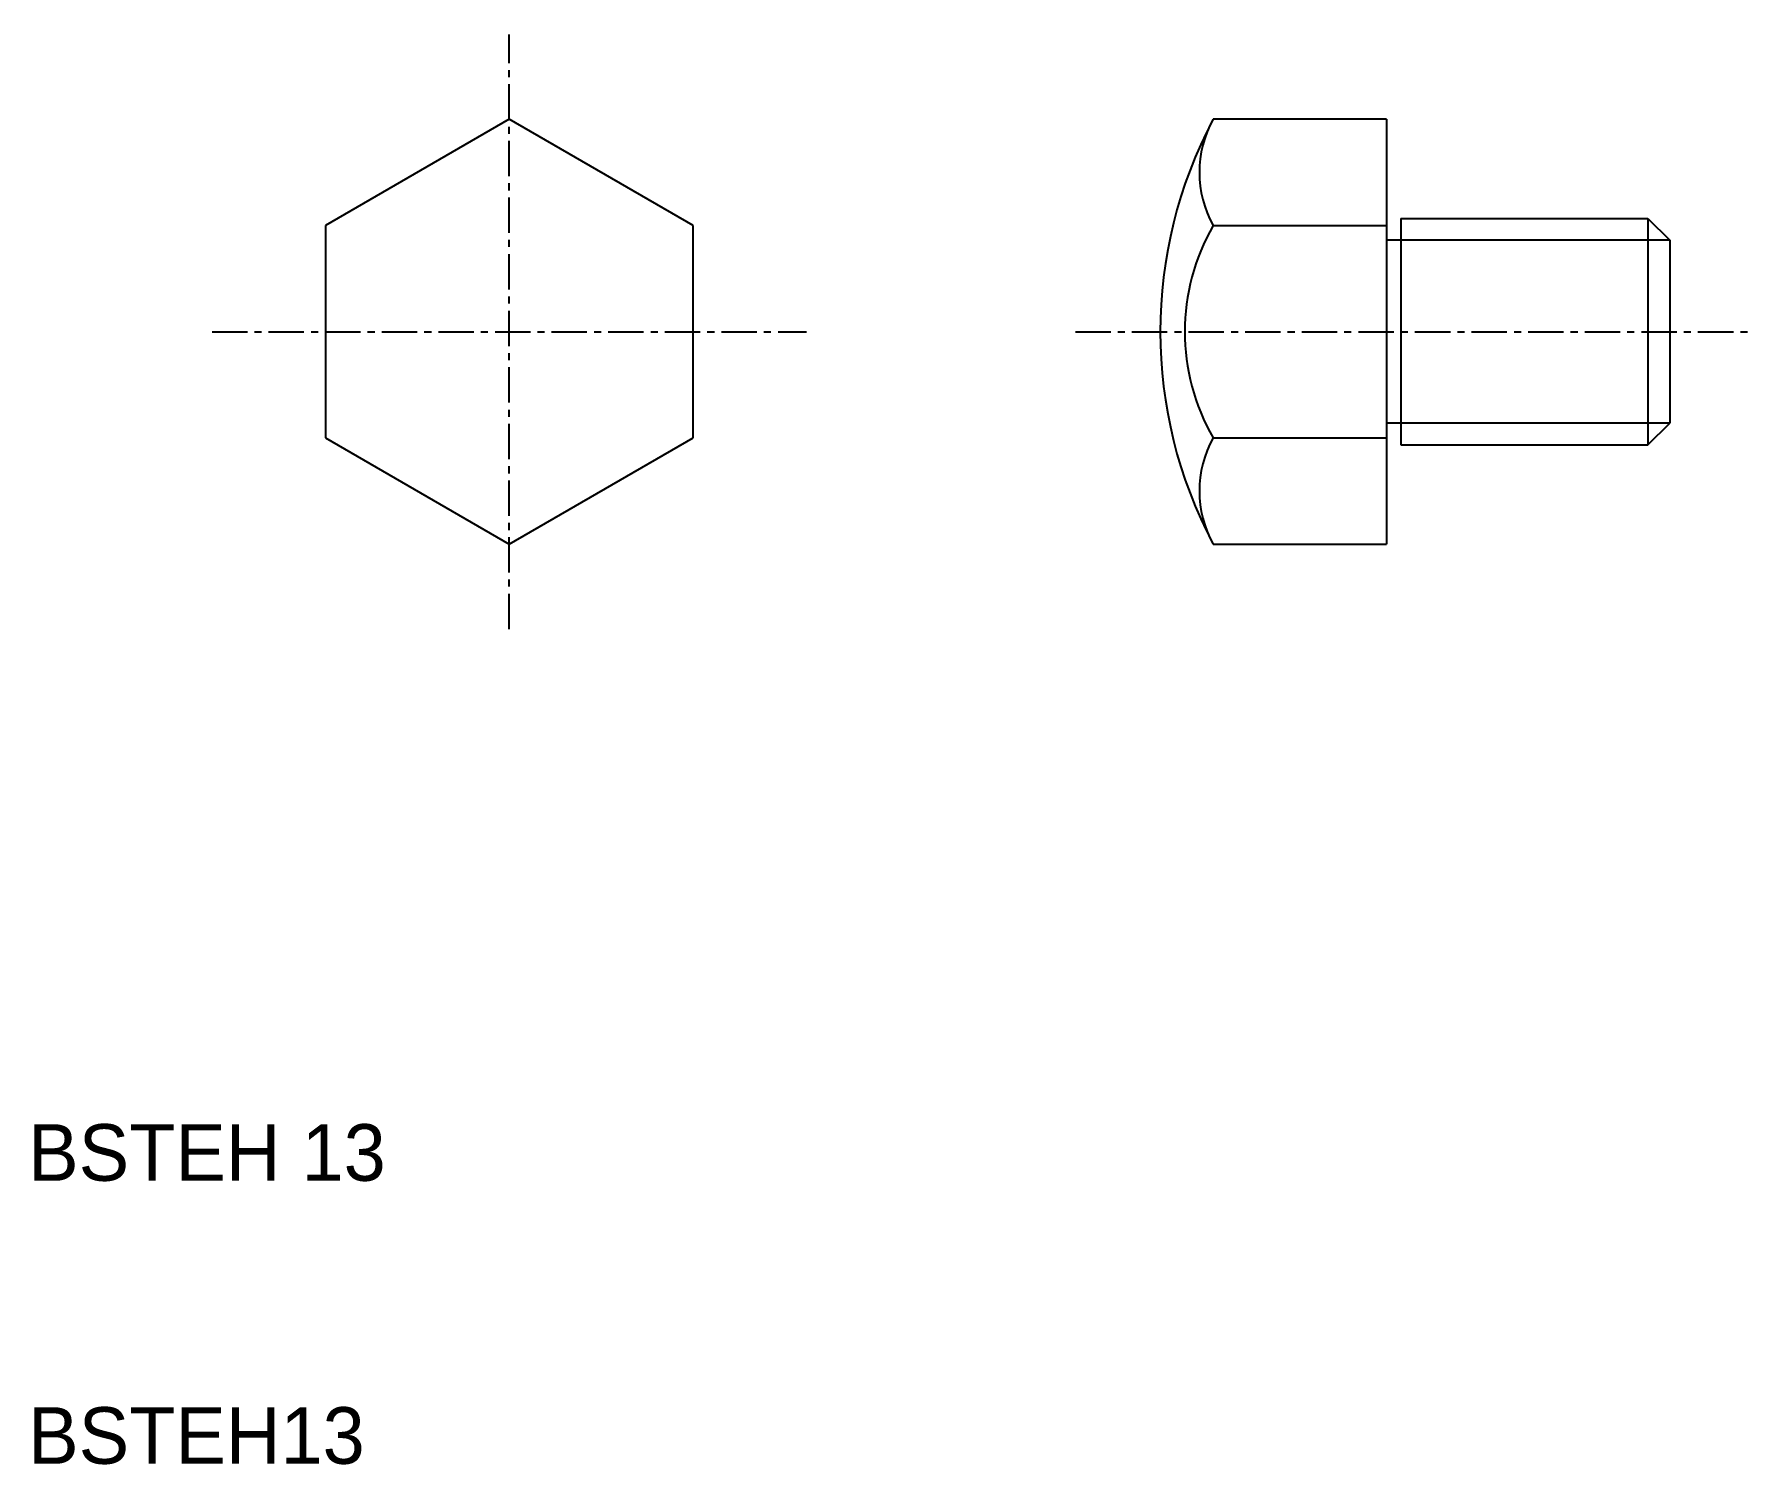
# Model space of a CAD drawing. Extents: x -312.5 to -251.7, y -872.4 to -821.9.
import ezdxf

# ---------------------------------------------------------------- set-up
doc = ezdxf.new("R2010")
doc.units = 0
doc.linetypes.add('CENTER', pattern=[2, 1.25, -0.25, 0.25, -0.25])
doc.layers.get('0').update_dxf_attribs({"linetype": 'CONTINUOUS'})
doc.layers.add('CENTER', color=1, linetype='CENTER')

msp = doc.modelspace()

# ---------------------------------------------------------------- linework, layer by layer
at = {"color": 7, "linetype": 'CONTINUOUS'}
for p, q in [((-295.721, -824.851), (-302.221, -828.603)), ((-289.221, -828.603), (-295.721, -824.851)), ((-264.721, -824.851), (-270.851, -824.851)), ((-264.721, -824.851), (-264.721, -829.123)), ((-264.221, -828.356), (-264.221, -829.123)), ((-264.221, -828.356), (-255.488, -828.356)), ((-255.488, -828.356), (-254.721, -829.123)), ((-255.488, -828.356), (-255.488, -836.356)), ((-302.221, -828.603), (-302.221, -836.109)), ((-289.221, -836.109), (-289.221, -828.603)), ((-270.851, -828.603), (-264.721, -828.603)), ((-264.221, -829.123), (-264.721, -829.123)), ((-264.721, -829.123), (-264.721, -835.589)), ((-264.221, -829.123), (-264.221, -835.589)), ((-254.721, -829.123), (-254.721, -835.589)), ((-264.221, -835.589), (-264.721, -835.589)), ((-264.721, -835.589), (-264.721, -839.862)), ((-264.221, -835.589), (-264.221, -836.356)), ((-255.488, -836.356), (-254.721, -835.589)), ((-302.221, -836.109), (-295.721, -839.862)), ((-295.721, -839.862), (-289.221, -836.109)), ((-270.851, -836.109), (-264.721, -836.109)), ((-264.221, -836.356), (-255.488, -836.356)), ((-270.851, -839.862), (-264.721, -839.862))]:
    msp.add_line(p, q, dxfattribs=at)
at = {"color": 3, "linetype": 'CONTINUOUS'}
for p, q in [((-254.721, -829.123), (-264.221, -829.123)), ((-254.721, -835.589), (-264.221, -835.589))]:
    msp.add_line(p, q, dxfattribs=at)
at = {"color": 7, "linetype": 'CONTINUOUS'}
for centre, radius, start, end in [((-256.721, -832.356), 16, 152.0243, 207.9757), ((-267.487, -826.727), 3.852, 150.84447, 209.15553), ((-264.309, -832.356), 7.542, 150.15828, 209.84172), ((-267.487, -837.985), 3.852, 150.84447, 209.15553)]:
    msp.add_arc(centre, radius, start, end, dxfattribs=at)
at = {"layer": 'CENTER', "color": 1, "linetype": 'CENTER'}
for p, q in [((-295.721, -842.862), (-295.721, -821.851)), ((-306.226, -832.356), (-285.215, -832.356)), ((-275.721, -832.356), (-251.721, -832.356))]:
    msp.add_line(p, q, dxfattribs=at)

# ---------------------------------------------------------------- texts
at = {"color": 7, "linetype": 'CONTINUOUS'}
for s, p in [('BSTEH 13', (-312.721, -862.356)), ('BSTEH13', (-312.721, -872.356))]:
    msp.add_text(s, height=2, dxfattribs=at).set_placement(p)

doc.saveas('drawing.dxf')
